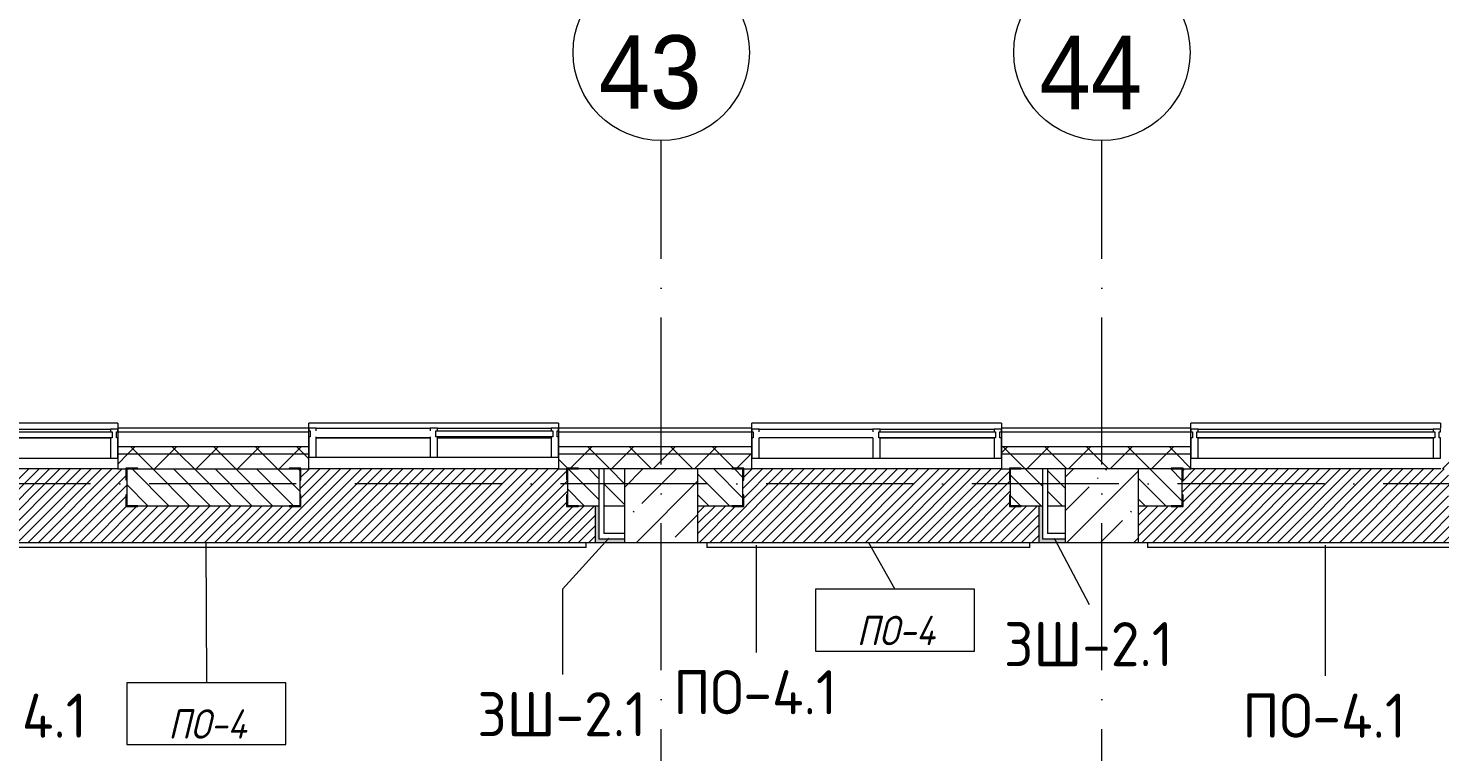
# Model space of a CAD drawing. Header units: millimetres. Extents: x -6467 to 105918, y -7090 to 92481.
# Drawn here: x 55291 to 64900, y 7556 to 12481 of the extents above; entities that cross this region are included whole.
import ezdxf

# ---------------------------------------------------------------- set-up
doc = ezdxf.new("R2010")
doc.units = ezdxf.units.MM
doc.linetypes.add('50_200_ШТРИХ_1Т_ш5_п1_п1_', pattern=[1400, 1000, -200, 0, -200])
for name, color, linetype, lineweight in [('A-FLOR', 7, 'Continuous', 9), ('A-FLOR-IDEN', 7, 'Continuous', 9), ('A-GLAZ', 7, 'Continuous', 5), ('A-GLAZ-CWMG', 7, 'Continuous', 9), ('A-GLAZ-CWMG-1', 7, 'Continuous', 20), ('A-WALL', 7, 'Continuous', 5), ('A-WALL-FNSH-1', 7, 'Continuous', 5), ('A-WALL-IDEN', 7, 'Continuous', 9), ('I-WALL', 7, 'Continuous', 5), ('S-COLS', 7, 'Continuous', 9), ('S-COLS-1', 7, 'Continuous', 5)]:
    doc.layers.add(name, color=color, linetype=linetype, lineweight=lineweight)
for name, color, linetype, lineweight, true_color in [('A-FLOR-PATT-1', 7, 'Continuous', 5, 0xd61c12), ('A-GENM-1', 7, 'Continuous', 9, 0xaaaaaa), ('A-GENM-2', 7, 'Continuous', 20, 0xaaaaaa), ('A-WALL-1', 7, 'Continuous', 5, 0x77b143), ('Оси-1', 7, 'Continuous', 20, 0xaaaaaa), ('Оси-2', 7, 'Continuous', 9, 0xaaaaaa), ('Оси-3', 7, '50_200_ШТРИХ_1Т_ш5_п1_п1_', 9, 0xaaaaaa)]:
    doc.layers.add(name, color=color, linetype=linetype, lineweight=lineweight, true_color=true_color)
doc.styles.add('Arial', font='arial.ttf', dxfattribs={"width": 0.9, "height": 500})
doc.styles.add('GOST Common', font='GOST_Common.ttf', dxfattribs={"height": 300})
doc.styles.add('GOST Common_I', font='GOST_Common Italic.ttf', dxfattribs={"width": 0.9, "height": 200})
pattern_1 = [(45, (0, 0), (-141.42136, 141.42136), []), (135, (0, 0), (-141.42136, -141.42136), [])]

# ---------------------------------------------------------------- blocks, each defined once
blk = doc.blocks.new('Прямоугольный импост - Импост структурный с накладкой - 180мм-22437099-АИ_План этажа Радиаторы_2')
at = {"layer": 'A-GLAZ-CWMG-1'}
for p, q in [((0, 17), (-50, 17)), ((-50, 17), (-50, 0)), ((-50, 0), (-40, 0)), ((-40, 0), (-40, -40)), ((-10, -40), (-10, 0)), ((-10, 0), (0, 0)), ((0, 0), (0, 17)), ((-40, -40), (-50, -40)), ((-50, -40), (-50, -180)), ((0, -40), (-10, -40)), ((0, -180), (0, -40)), ((-50, -180), (0, -180))]:
    blk.add_line(p, q, dxfattribs=at)
blk = doc.blocks.new('Прямоугольный импост - Импост структурный с накладкой - 180мм-22437089-АИ_План этажа Радиаторы_2')
at = {"layer": 'A-GLAZ-CWMG'}
for p, q in [((47650, 55111), (46050, 55111)), ((47650, 54931), (46050, 54931)), ((47650, 54914), (46050, 54914))]:
    blk.add_line(p, q, dxfattribs=at)
blk = doc.blocks.new('Прямоугольный импост - Импост структурный с накладкой - 180мм-22437111-АИ_План этажа Радиаторы_2')
at = {"layer": 'A-GLAZ-CWMG-1'}
for p, q in [((-50, 0), (-50, 17)), ((-50, 17), (0, 17)), ((0, 0), (-10, 0)), ((-10, 0), (-10, -40)), ((0, 17), (0, 0)), ((-50, -180), (-50, -40)), ((-10, -40), (0, -40)), ((0, -40), (0, -180)), ((0, -180), (-50, -180))]:
    blk.add_line(p, q, dxfattribs=at)
blk = doc.blocks.new('Прямоугольный импост - Импост структурный с накладкой - 180мм-V234-АИ_План этажа Радиаторы_2')
at = {"layer": 'A-GLAZ-CWMG'}
for p, q in [((30725, -1999), (29950, -1999)), ((30725, -2139), (29950, -2139)), ((30725, -2179), (29950, -2179)), ((30725, -2196), (29950, -2196))]:
    blk.add_line(p, q, dxfattribs=at)
blk = doc.blocks.new('Прямоугольный импост - Импост структурный с накладкой - 180мм-V231-АИ_План этажа Радиаторы_2')
at = {"layer": 'A-GLAZ-CWMG'}
for p, q in [((49825, 55111), (49050, 55111)), ((49825, 54931), (49050, 54931)), ((49825, 54914), (49050, 54914))]:
    blk.add_line(p, q, dxfattribs=at)
blk = doc.blocks.new('Прямоугольный импост - Импост структурный с накладкой - 180мм-22437098-АИ_План этажа Радиаторы_2')
at = {"layer": 'A-GLAZ-CWMG-1'}
for p, q in [((-50, 0), (-50, 17)), ((-50, 17), (0, 17)), ((-40, 0), (-50, 0)), ((-40, -40), (-40, 0)), ((0, 0), (-10, 0)), ((-10, 0), (-10, -40)), ((0, 17), (0, 0)), ((-50, -180), (-50, -40)), ((-50, -40), (-40, -40)), ((-10, -40), (0, -40)), ((0, -40), (0, -180)), ((0, -180), (-50, -180))]:
    blk.add_line(p, q, dxfattribs=at)
blk = doc.blocks.new('Прямоугольный импост - Импост структурный с накладкой - 180мм-V232-АИ_План этажа Радиаторы_2')
at = {"layer": 'A-GLAZ-CWMG'}
for p, q in [((6637, 55111), (5862, 55111)), ((6637, 54914), (5862, 54914))]:
    blk.add_line(p, q, dxfattribs=at)
blk = doc.blocks.new('Прямоугольный импост - Импост структурный с накладкой - 180мм-V237-АИ_План этажа Радиаторы_2')
at = {"layer": 'A-GLAZ-CWMG-1'}
for p, q in [((-25, 0), (-25, 17)), ((-25, 17), (25, 17)), ((-15, 0), (-25, 0)), ((-15, -40), (-15, 0)), ((25, 17), (25, 0)), ((-25, -180), (-25, -40)), ((-25, -40), (-15, -40)), ((25, -40), (25, -180)), ((25, -180), (-25, -180))]:
    blk.add_line(p, q, dxfattribs=at)
blk = doc.blocks.new('Прямоугольный импост - Импост структурный с накладкой - 180мм-22437157-АИ_План этажа Радиаторы_2')
at = {"layer": 'A-GLAZ-CWMG-1'}
for p, q in [((0, 17), (-50, 17)), ((-50, 17), (-50, 0)), ((-50, 0), (-40, 0)), ((-40, 0), (-40, -40)), ((-10, -40), (-10, 0)), ((-10, 0), (0, 0)), ((0, 0), (0, 17)), ((-40, -40), (-50, -40)), ((-50, -40), (-50, -180)), ((0, -40), (-10, -40)), ((0, -180), (0, -40)), ((-50, -180), (0, -180))]:
    blk.add_line(p, q, dxfattribs=at)
blk = doc.blocks.new('BSC_Колонна _Прямоугольная - 500х500-V265-АИ_План этажа Радиаторы_2')
at = {"layer": 'S-COLS-1'}
h = blk.add_hatch(dxfattribs=at)
h.set_pattern_fill('FP_161', color=256, style=0, pattern_type=2)
h.set_pattern_definition([(45, (-62600, -9231.04), (-228.0985, 228.0985), []), (45, (-62371.9, -9231.04), (-228.0985, 228.0985), [403.225, -80.645, 6.706, -73.939])])
h.paths.add_polyline_path([(-250, -250), (250, -250), (250, 250), (-250, 250)])
for p, q in [((250, 250), (-250, 250)), ((-250, 250), (-250, -250)), ((250, -250), (250, 250)), ((-250, -250), (250, -250))]:
    blk.add_line(p, q, dxfattribs=at)
blk = doc.blocks.new('BSC_Колонна _Прямоугольная - 500х500-V283-АИ_План этажа Радиаторы_2')
at = {"layer": 'S-COLS-1'}
h = blk.add_hatch(dxfattribs=at)
h.set_pattern_fill('FP_179', color=256, style=0, pattern_type=2)
h.set_pattern_definition([(45, (-59600, -9231.04), (-228.0985, 228.0985), []), (45, (-59371.9, -9231.04), (-228.0985, 228.0985), [403.225, -80.645, 6.706, -73.939])])
h.paths.add_polyline_path([(-250, -250), (250, -250), (250, 250), (-250, 250)])
for p, q in [((250, 250), (-250, 250)), ((-250, 250), (-250, -250)), ((250, -250), (250, 250)), ((-250, -250), (250, -250))]:
    blk.add_line(p, q, dxfattribs=at)
blk = doc.blocks.new('Фахверк _газобетон торцы_363 - Фахверк _газобетон торцы_-25575164-АИ_План этажа Радиаторы_2')
at = {"layer": 'A-GENM-2'}
for p, q in [((89406, 11134.7), (89325, 11134.7)), ((89325, 11134.7), (89325, 11128.7)), ((89325, 11128.7), (89400, 11128.7)), ((89400, 11128.7), (89400, 11053.7)), ((89400, 11053.7), (89406, 11053.7)), ((89406, 11053.7), (89406, 11134.7)), ((89400, 10878.7), (89325, 10878.7)), ((89325, 10878.7), (89325, 10872.7)), ((89325, 10872.7), (89406, 10872.7)), ((89400, 10953.7), (89400, 10878.7)), ((89406, 10953.7), (89400, 10953.7)), ((89406, 10872.7), (89406, 10953.7))]:
    blk.add_line(p, q, dxfattribs=at)
blk = doc.blocks.new('Фахверк _газобетон торцы_379 - Фахверк _газобетон торцы_-25578900-АИ_План этажа Радиаторы_2')
at = {"layer": 'A-GENM-2'}
for p, q in [((89406, 11134.7), (89325, 11134.7)), ((89325, 11134.7), (89325, 11128.7)), ((89325, 11128.7), (89400, 11128.7)), ((89400, 11128.7), (89400, 11053.7)), ((89400, 11053.7), (89406, 11053.7)), ((89406, 11053.7), (89406, 11134.7)), ((89400, 10878.7), (89325, 10878.7)), ((89325, 10878.7), (89325, 10872.7)), ((89325, 10872.7), (89406, 10872.7)), ((89400, 10953.7), (89400, 10878.7)), ((89406, 10953.7), (89400, 10953.7)), ((89406, 10872.7), (89406, 10953.7))]:
    blk.add_line(p, q, dxfattribs=at)
blk = doc.blocks.new('Фахверк _газобетон торцы_381 - Фахверк _газобетон торцы_-25578920-АИ_План этажа Радиаторы_2')
at = {"layer": 'A-GENM-2'}
for p, q in [((89406, 11134.7), (89325, 11134.7)), ((89325, 11134.7), (89325, 11128.7)), ((89325, 11128.7), (89400, 11128.7)), ((89400, 11128.7), (89400, 11053.7)), ((89400, 11053.7), (89406, 11053.7)), ((89406, 11053.7), (89406, 11134.7)), ((89400, 10878.7), (89325, 10878.7)), ((89325, 10878.7), (89325, 10872.7)), ((89325, 10872.7), (89406, 10872.7)), ((89400, 10953.7), (89400, 10878.7)), ((89406, 10953.7), (89400, 10953.7)), ((89406, 10872.7), (89406, 10953.7))]:
    blk.add_line(p, q, dxfattribs=at)
blk = doc.blocks.new('Фахверк _газобетон торцы_382 - Фахверк _газобетон торцы_-25578946-АИ_План этажа Радиаторы_2')
at = {"layer": 'A-GENM-2'}
for p, q in [((89406, 11134.7), (89325, 11134.7)), ((89325, 11134.7), (89325, 11128.7)), ((89325, 11128.7), (89400, 11128.7)), ((89400, 11128.7), (89400, 11053.7)), ((89400, 11053.7), (89406, 11053.7)), ((89406, 11053.7), (89406, 11134.7)), ((89400, 10878.7), (89325, 10878.7)), ((89325, 10878.7), (89325, 10872.7)), ((89325, 10872.7), (89406, 10872.7)), ((89400, 10953.7), (89400, 10878.7)), ((89406, 10953.7), (89400, 10953.7)), ((89406, 10872.7), (89406, 10953.7))]:
    blk.add_line(p, q, dxfattribs=at)
blk = doc.blocks.new('Фахверк _газобетон торцы_384 - Фахверк _газобетон торцы_-25578966-АИ_План этажа Радиаторы_2')
at = {"layer": 'A-GENM-2'}
for p, q in [((89406, 11134.7), (89325, 11134.7)), ((89325, 11134.7), (89325, 11128.7)), ((89325, 11128.7), (89400, 11128.7)), ((89400, 11128.7), (89400, 11053.7)), ((89400, 11053.7), (89406, 11053.7)), ((89406, 11053.7), (89406, 11134.7)), ((89400, 10878.7), (89325, 10878.7)), ((89325, 10878.7), (89325, 10872.7)), ((89325, 10872.7), (89406, 10872.7)), ((89400, 10953.7), (89400, 10878.7)), ((89406, 10953.7), (89400, 10953.7)), ((89406, 10872.7), (89406, 10953.7))]:
    blk.add_line(p, q, dxfattribs=at)
blk = doc.blocks.new('Фахверк _газобетон торцы_366 - Фахверк _газобетон торцы_-25579032-АИ_План этажа Радиаторы_2')
at = {"layer": 'A-GENM-2'}
for p, q in [((89406, 11134.7), (89325, 11134.7)), ((89325, 11134.7), (89325, 11128.7)), ((89325, 11128.7), (89400, 11128.7)), ((89400, 11128.7), (89400, 11053.7)), ((89400, 11053.7), (89406, 11053.7)), ((89406, 11053.7), (89406, 11134.7)), ((89400, 10878.7), (89325, 10878.7)), ((89325, 10878.7), (89325, 10872.7)), ((89325, 10872.7), (89406, 10872.7)), ((89400, 10953.7), (89400, 10878.7)), ((89406, 10953.7), (89400, 10953.7)), ((89406, 10872.7), (89406, 10953.7))]:
    blk.add_line(p, q, dxfattribs=at)
blk = doc.blocks.new('Отлив_СКБ - Отлив витража-V406-АИ_План этажа Радиаторы_2')
at = {"layer": 'A-GLAZ'}
for p, q in [((0, 66), (0, 100)), ((1700, 100), (0, 100)), ((1700, 100), (1700, 66)), ((50, 2), (1650, 2)), ((1650, 0), (50, 0))]:
    blk.add_line(p, q, dxfattribs=at)
blk = doc.blocks.new('Отлив_СКБ - Отлив витража-V405-АИ_План этажа Радиаторы_2')
at = {"layer": 'A-GLAZ'}
for p, q in [((0, 66), (0, 100)), ((1700, 100), (0, 100)), ((1700, 100), (1700, 66)), ((875, 2), (1650, 2)), ((825, 0), (50, 0)), ((1650, 0), (875, 0))]:
    blk.add_line(p, q, dxfattribs=at)
blk = doc.blocks.new('Отлив_СКБ - Отлив витража-V407-АИ_План этажа Радиаторы_2')
at = {"layer": 'A-GLAZ'}
for p, q in [((0, 66), (0, 100)), ((1700, 100), (0, 100)), ((1700, 100), (1700, 66)), ((50, 2), (825, 2)), ((875, 2), (1650, 2)), ((825, 0), (50, 0)), ((1650, 0), (875, 0))]:
    blk.add_line(p, q, dxfattribs=at)
blk = doc.blocks.new('Ось сетки - Круг_Ø6_00__ISO-2_5_0_9K_-17386508-АИ_План этажа Радиаторы_2')
at = {"layer": 'Оси-1'}
blk.add_circle((0, 0), 3, dxfattribs=at)
blk = doc.blocks.new('AAR_СКБ_Марка_Перекрытия_1 мм - Марка пола-27961726-АИ_План этажа Радиаторы_2')
at = {"layer": 'A-FLOR-IDEN'}
for p, q in [((2.723, 2.101), (-2.69, 2.101)), ((-2.69, 2.101), (-2.69, 0)), ((2.723, 0), (2.723, 2.101)), ((-2.69, 0), (2.723, 0))]:
    blk.add_line(p, q, dxfattribs=at)

msp = doc.modelspace()

# ---------------------------------------------------------------- hatches: boundary and pattern name
at = {"layer": 'A-FLOR-PATT-1'}
h = msp.add_hatch(dxfattribs=at)
h.set_pattern_fill('FP_292', color=256, style=0, pattern_type=2)
h.set_pattern_definition([(45, (56600, 9231.04), (-35.3553, 35.3553), [])])
h.paths.add_polyline_path([(57066.4, 8981), (59150, 8981), (59150, 9231), (59036.4, 9231), (59036.4, 9225), (58955.4, 9225), (58955.4, 9306), (58961.4, 9306), (58961.4, 9406), (58955.4, 9406), (58955.4, 9481), (57147.4, 9480.2), (57147.4, 9406), (57141.4, 9406), (57141.4, 9306), (57147.4, 9306), (57147.4, 9225), (57066.4, 9225), (57066.4, 9231), (56036.4, 9231), (56036.4, 9225), (55955.4, 9225), (55955.4, 9306), (55961.4, 9306), (55961.4, 9406), (55955.4, 9406), (55955.4, 9481), (54152, 9481), (54152, 9406), (54146, 9406), (54146, 9481), (54141.4, 9481), (54141.4, 9231), (54146, 9231.7), (54146, 9306), (54152, 9306), (54152, 9225), (54071, 9225), (54071, 9231), (53850, 9231), (53850, 8981), (56036.4, 8981)])
h = msp.add_hatch(dxfattribs=at)
h.set_pattern_fill('FP_293', color=256, style=0, pattern_type=2)
h.set_pattern_definition([(45, (61100, 9231.04), (-35.3553, 35.3553), [])])
h.paths.add_polyline_path([(62170, 8981), (62170, 9231), (62051.4, 9231), (62051.4, 9225), (61970.4, 9225), (61970.4, 9306), (61976.4, 9306), (61976.4, 9406), (61970.4, 9406), (61970.4, 9481), (60162.4, 9481), (60162.4, 9406), (60156.4, 9406), (60156.4, 9306), (60162.4, 9306), (60162.4, 9225), (60081.4, 9225), (60081.4, 9231), (59850, 9231), (59850, 8981), (62152.1, 8981)])
h = msp.add_hatch(dxfattribs=at)
h.set_pattern_fill('FP_294', color=256, style=0, pattern_type=2)
h.set_pattern_definition([(45, (65600, 9231.04), (-35.3553, 35.3553), [])])
h.paths.add_polyline_path([(67607.4, 8981), (68110, 8981), (68110, 9231), (68036.4, 9231), (68036.4, 9225), (67955.4, 9225), (67955.4, 9306), (67961.4, 9306), (67961.4, 9231), (67966.4, 9231), (67966.4, 9481), (67961.4, 9481), (67961.4, 9406), (67955.4, 9406), (67955.4, 9481), (66147.4, 9480.2), (66146.4, 9225), (66066.4, 9225), (66066.4, 9231), (65041.4, 9231), (65041.4, 9225), (64960.4, 9225), (64960.4, 9306), (64966.4, 9306), (64966.4, 9406), (64960.4, 9406), (64960.4, 9481), (63152.4, 9481), (63152.4, 9406), (63146.4, 9406), (63146.4, 9306), (63152.4, 9306), (63152.4, 9225), (63071.4, 9225), (63071.4, 9231), (62850, 9231), (62850, 8981), (65946.4, 8981)])
at = {"layer": 'A-WALL'}
h = msp.add_hatch(dxfattribs=at)
h.set_pattern_fill('FP_125', color=256, style=0, pattern_type=2)
h.set_pattern_definition(pattern_1)
h.paths.add_polyline_path([(74251.4, 9581), (74400, 9581), (74400, 9631), (67906, 9631), (67906, 9581), (72590.4, 9581)])
h.paths.add_polyline_path([(66206, 9581), (66206, 9631), (64906, 9631), (64906, 9581), (65946.4, 9581)])
h.paths.add_polyline_path([(58901, 9581), (60216, 9581), (60216, 9631), (58901, 9631)])
h.paths.add_polyline_path([(63206, 9581), (63206, 9631), (61916, 9631), (61916, 9581), (62624.4, 9581)])
h.paths.add_polyline_path([(55980.4, 9581), (57201, 9581), (57201, 9631), (55901, 9631), (55901, 9581)])
h.paths.add_polyline_path([(54201, 9581), (54201, 9631), (52906, 9631), (52906, 9581)])
h.paths.add_polyline_path([(51206, 9581), (51206, 9631), (49906, 9631), (49906, 9581), (50997.4, 9581)])
h.paths.add_polyline_path([(48206, 9581), (48206, 9631), (46906, 9631), (46906, 9581), (47675.4, 9581)])
h.paths.add_polyline_path([(45206, 9581), (45206, 9631), (43906, 9631), (43906, 9581), (44353.4, 9581)])
h.paths.add_polyline_path([(37709.4, 9581), (39206, 9581), (39206, 9631), (37600, 9631), (37600, 9581)])
h.paths.add_polyline_path([(40906, 9581), (42206, 9581), (42206, 9631), (40906, 9631)])
h.paths.add_polyline_path([(35900, 9581), (35900, 9631), (34600, 9631), (34600, 9581)])
h.paths.add_polyline_path([(26082.4, 9581), (26900, 9581), (26900, 9631), (23700, 9631), (23700, 9581), (24421.4, 9581)])
h = msp.add_hatch(dxfattribs=at)
h.set_pattern_fill('FP_125', color=256, style=0, pattern_type=2)
h.set_pattern_definition(pattern_1)
h.paths.add_polyline_path([(71900, 9481), (74500, 9481), (74500, 9581), (67906, 9581), (67906, 9481), (71850, 9481)])
h.paths.add_polyline_path([(66206, 9481), (66206, 9581), (64906, 9581), (64906, 9481), (65946.4, 9481)])
h.paths.add_polyline_path([(62624.4, 9481), (63206, 9481), (63206, 9581), (61916, 9581), (61916, 9481), (62350, 9481)])
h.paths.add_polyline_path([(59850, 9481), (60216, 9481), (60216, 9581), (58901, 9581), (58901, 9481), (59350, 9481)])
h.paths.add_polyline_path([(55901, 9481), (57201, 9481), (57201, 9581), (55901, 9581), (55901, 9543)])
h.paths.add_polyline_path([(53850, 9481), (54201, 9481), (54201, 9581), (52906, 9581), (52906, 9481), (53488.9, 9481)])
h.paths.add_polyline_path([(50997.4, 9481), (51206, 9481), (51206, 9581), (49906, 9581), (49906, 9481), (50850, 9481)])
h.paths.add_polyline_path([(46906, 9481), (48206, 9481), (48206, 9581), (46906, 9581), (46906, 9543)])
h.paths.add_polyline_path([(45206, 9481), (45206, 9581), (43906, 9581), (43906, 9481), (44353.4, 9481)])
h.paths.add_polyline_path([(41850, 9481), (42206, 9481), (42206, 9581), (40906, 9581), (40906, 9481), (41350, 9481)])
h.paths.add_polyline_path([(37600, 9481), (39206, 9481), (39206, 9581), (37600, 9581), (37600, 9543)])
h.paths.add_polyline_path([(35217.9, 9481), (35900, 9481), (35900, 9581), (34600, 9581), (34600, 9481), (34800, 9481)])
h.paths.add_polyline_path([(26900, 9481), (26900, 9581), (23650, 9581), (23650, 9481), (26300, 9481)])
at = {"layer": 'A-WALL-1'}
for points in [[(59175, 9006), (59175, 9231), (59150, 9231), (59150, 9006)], [(62170, 9006), (62195, 9006), (62195, 9231), (62170, 9231), (62170, 9041)], [(59350, 8981), (59350, 9006), (59150, 9006), (59150, 8981), (59302.4, 8981)], [(62350, 8981), (62350, 9006), (62170, 9006), (62170, 8981), (62209.1, 8981)]]:
    msp.add_hatch(color=256, dxfattribs=at).paths.add_polyline_path(points)
at = {"layer": 'I-WALL'}
h = msp.add_hatch(dxfattribs=at)
h.set_pattern_fill('FP_2', color=256, style=0, pattern_type=2)
h.set_pattern_definition([(135, (0, 0), (-70.71068, -70.71068), [])])
h.paths.add_polyline_path([(71350, 9231), (71350, 9481), (68850, 9481), (68850, 9231), (69268.4, 9231)])
h.paths.add_polyline_path([(64966.4, 9231), (66146.4, 9231), (66146.4, 9481), (64966.4, 9481)])
h.paths.add_polyline_path([(67966.4, 9231), (68135, 9231), (68135, 9481), (67966.4, 9481)])
h.paths.add_polyline_path([(68170, 9231), (68350, 9231), (68350, 9481), (68170, 9481)])
h.paths.add_polyline_path([(60156.4, 9231), (60156.4, 9481), (59850, 9481), (59850, 9231)])
h.paths.add_polyline_path([(61976.4, 9231), (62195, 9231), (62195, 9481), (61976.4, 9481)])
h.paths.add_polyline_path([(62350, 9231), (62350, 9481), (62230, 9481), (62230, 9231)])
h.paths.add_polyline_path([(62850, 9231), (63146.4, 9231), (63146.4, 9481), (62850, 9481), (62850, 9400.2)])
h.paths.add_polyline_path([(59350, 9231), (59350, 9481), (59210, 9481), (59210, 9231), (59302.4, 9231)])
h.paths.add_polyline_path([(59175, 9231), (59175, 9481), (58961.4, 9481), (58961.4, 9231), (59150, 9231)])
h.paths.add_polyline_path([(55980.4, 9231), (57141.4, 9231), (57141.4, 9481), (55961.4, 9481), (55961.4, 9231)])
h.paths.add_polyline_path([(54141.4, 9231), (54141.4, 9481), (53850, 9481), (53850, 9231)])
h.paths.add_polyline_path([(50850, 9231), (51146.4, 9231), (51146.4, 9481), (50850, 9481), (50850, 9399.4)])
h.paths.add_polyline_path([(53190, 9231), (53350, 9231), (53350, 9481), (53190, 9481)])
h.paths.add_polyline_path([(50350, 9231), (50350, 9481), (50238.4, 9481), (50238.4, 9231)])
h.paths.add_polyline_path([(50203.4, 9231), (50203.4, 9481), (49966.4, 9481), (49966.4, 9231), (50178.4, 9231)])
h.paths.add_polyline_path([(53155, 9231), (53155, 9481), (52966.4, 9481), (52966.4, 9231), (53130, 9231)])
h.paths.add_polyline_path([(48146.4, 9231), (48146.4, 9481), (46966.4, 9481), (46966.4, 9231), (47675.4, 9231)])
h.paths.add_polyline_path([(44353.4, 9231), (45146.4, 9231), (45146.4, 9481), (44230, 9481), (44230, 9231)])
h.paths.add_polyline_path([(44195, 9231), (44195, 9481), (43965.8, 9481), (43965.8, 9231), (44170, 9231)])
h.paths.add_polyline_path([(41861.9, 9231), (42145.8, 9231), (42145.8, 9481), (41850, 9481), (41850, 9231)])
h.paths.add_polyline_path([(41031.4, 9231), (41175, 9231), (41175, 9481), (40966.4, 9481), (40966.4, 9231)])
h.paths.add_polyline_path([(39146.4, 9231), (39146.4, 9481), (38850, 9481), (38850, 9231), (38955.2, 9231)])
h.paths.add_polyline_path([(41210, 9231), (41350, 9231), (41350, 9481), (41210, 9481)])
h.paths.add_polyline_path([(37680, 9231), (37800, 9231), (37800, 9481), (37680, 9481)])
h.paths.add_polyline_path([(35300, 9231), (35840, 9231), (35840, 9481), (35300, 9481), (35300, 9363.8)])
h.paths.add_polyline_path([(38300, 9231), (38350, 9231), (38350, 9481), (38300, 9481)])
h.paths.add_polyline_path([(34800, 9231), (34800, 9481), (34688.4, 9481), (34688.4, 9231)])
h.paths.add_polyline_path([(26300, 9231), (26840, 9231), (26840, 9481), (26300, 9481)])

# ---------------------------------------------------------------- linework, layer by layer
at = {"layer": 'A-FLOR'}
for p, q in [((55901, 9481), (54201, 9481)), ((58901, 9481), (57201, 9481)), ((61916, 9481), (60216, 9481)), ((64906, 9481), (63206, 9481)), ((53850, 8981), (59150, 8981)), ((59850, 8981), (62170, 8981)), ((62850, 8981), (68110, 8981))]:
    msp.add_line(p, q, dxfattribs=at)
at = {"layer": 'A-FLOR-IDEN'}
for p, q in [((56500, 8981), (56503.4, 8025.5)), ((61010, 8981), (61190.5, 8661.9))]:
    msp.add_line(p, q, dxfattribs=at)
at = {"layer": 'A-WALL'}
for p, q in [((57201, 9731), (55901, 9731)), ((60216, 9731), (58901, 9731)), ((63206, 9731), (61916, 9731)), ((57201, 9631), (55901, 9631)), ((60216, 9631), (58901, 9631)), ((63206, 9631), (61916, 9631)), ((57201, 9581), (55901, 9581)), ((60216, 9581), (58901, 9581)), ((63206, 9581), (61916, 9581)), ((55961.4, 9481), (55961.4, 9231)), ((57141.4, 9231), (57141.4, 9481)), ((59350, 9481), (58961.4, 9481)), ((58961.4, 9481), (58961.4, 9231)), ((59175, 9481), (59175, 9006)), ((59210, 9481), (59210, 9041)), ((60156.4, 9481), (59850, 9481)), ((60156.4, 9231), (60156.4, 9481)), ((62350, 9481), (61976.4, 9481)), ((61976.4, 9481), (61976.4, 9231)), ((62195, 9481), (62195, 9006)), ((62230, 9481), (62230, 9041)), ((63146.4, 9481), (62850, 9481)), ((63146.4, 9231), (63146.4, 9481)), ((55961.4, 9231), (57141.4, 9231)), ((58961.4, 9231), (59175, 9231)), ((59210, 9231), (59350, 9231)), ((59850, 9231), (60156.4, 9231)), ((61976.4, 9231), (62195, 9231)), ((62230, 9231), (62350, 9231)), ((62850, 9231), (63146.4, 9231)), ((59350, 9041), (59210, 9041)), ((62350, 9041), (62230, 9041)), ((59090, 8946), (53910, 8946)), ((59090, 8946), (59090, 8981)), ((59175, 9006), (59350, 9006)), ((59910, 8981), (59910, 8946)), ((62110, 8946), (59910, 8946)), ((62110, 8946), (62110, 8981)), ((62195, 9006), (62350, 9006)), ((62910, 8981), (62910, 8946)), ((68050, 8946), (62910, 8946))]:
    msp.add_line(p, q, dxfattribs=at)
at = {"layer": 'A-WALL-FNSH-1'}
for p, q in [((57201, 9758), (55901, 9758)), ((55901, 9758), (55901, 9481)), ((57201, 9481), (57201, 9758)), ((60216, 9758), (58901, 9758)), ((58901, 9758), (58901, 9481)), ((60216, 9481), (60216, 9758)), ((63206, 9758), (61916, 9758)), ((61916, 9758), (61916, 9481)), ((63206, 9481), (63206, 9758)), ((55901, 9481), (57201, 9481)), ((58901, 9481), (58961.4, 9481)), ((60156.4, 9481), (60216, 9481)), ((61916, 9481), (61976.4, 9481)), ((63146.4, 9481), (63206, 9481)), ((59150, 9231), (59150, 8981)), ((62170, 9231), (62170, 8981)), ((59150, 8981), (59350, 8981)), ((62170, 8981), (62350, 8981))]:
    msp.add_line(p, q, dxfattribs=at)
at = {"layer": 'A-WALL-IDEN'}
for p, q in [((59243.4, 9009.7), (58928.9, 8661.9)), ((60246.4, 8963.5), (60246.4, 8231.7)), ((62275.2, 9009.7), (62514.2, 8559.4)), ((64119.7, 8963.5), (64119.7, 8072.4)), ((58928.9, 8661.9), (58928.9, 8082.4))]:
    msp.add_line(p, q, dxfattribs=at)
at = {"layer": 'Оси-3'}
for p, q in [((59600, -5889.7), (59600, 11717)), ((62600, -5889.7), (62600, 11717)), ((104718, 9381), (-5267.3, 9381))]:
    msp.add_line(p, q, dxfattribs=at)

# ---------------------------------------------------------------- block references
at = {"layer": 'A-FLOR-IDEN', "xscale": 199.9999999999999, "yscale": 199.9999999999999, "zscale": 199.9999999999999}
for p in [(61187.1, 8241.7), (56500, 7605.3)]:
    msp.add_blockref('AAR_СКБ_Марка_Перекрытия_1 мм - Марка пола-27961726-АИ_План этажа Радиаторы_2', p, dxfattribs=at)
at = {"layer": 'A-GENM-1', "rotation": 180}
for name, p in [('Фахверк _газобетон торцы_366 - Фахверк _газобетон торцы_-25579032-АИ_План этажа Радиаторы_2', (145361.4, 20359.8)), ('Фахверк _газобетон торцы_381 - Фахверк _газобетон торцы_-25578920-АИ_План этажа Радиаторы_2', (148361.4, 20359.8)), ('Фахверк _газобетон торцы_384 - Фахверк _газобетон торцы_-25578966-АИ_План этажа Радиаторы_2', (151376.4, 20359.8))]:
    msp.add_blockref(name, p, dxfattribs=at)
at = {"layer": 'A-GENM-1'}
for name, p in [('Фахверк _газобетон торцы_379 - Фахверк _газобетон торцы_-25578900-АИ_План этажа Радиаторы_2', (-32258.6, -1647.7)), ('Фахверк _газобетон торцы_382 - Фахверк _газобетон торцы_-25578946-АИ_План этажа Радиаторы_2', (-29243.6, -1647.7)), ('Фахверк _газобетон торцы_363 - Фахверк _газобетон торцы_-25575164-АИ_План этажа Радиаторы_2', (-26253.6, -1647.7))]:
    msp.add_blockref(name, p, dxfattribs=at)
at = {"layer": 'A-GLAZ'}
for name, p in [('Отлив_СКБ - Отлив витража-V406-АИ_План этажа Радиаторы_2', (54201, 9692)), ('Отлив_СКБ - Отлив витража-V407-АИ_План этажа Радиаторы_2', (57201, 9692)), ('Отлив_СКБ - Отлив витража-V405-АИ_План этажа Радиаторы_2', (60216, 9692)), ('Отлив_СКБ - Отлив витража-V406-АИ_План этажа Радиаторы_2', (63206, 9692))]:
    msp.add_blockref(name, p, dxfattribs=at)
at = {"layer": 'A-GLAZ-CWMG', "rotation": 180}
for name, p in [('Прямоугольный импост - Импост структурный с накладкой - 180мм-22437089-АИ_План этажа Радиаторы_2', (101901, 64665.1)), ('Прямоугольный импост - Импост структурный с накладкой - 180мм-V232-АИ_План этажа Радиаторы_2', (63888, 64672.1)), ('Прямоугольный импост - Импост структурный с накладкой - 180мм-V234-АИ_План этажа Радиаторы_2', (88801, 7562.1)), ('Прямоугольный импост - Импост структурный с накладкой - 180мм-V232-АИ_План этажа Радиаторы_2', (66903, 64665.1)), ('Прямоугольный импост - Импост структурный с накладкой - 180мм-V231-АИ_План этажа Радиаторы_2', (110916, 64665.1)), ('Прямоугольный импост - Импост структурный с накладкой - 180мм-22437089-АИ_План этажа Радиаторы_2', (110906, 64665.1))]:
    msp.add_blockref(name, p, dxfattribs=at)
at = {"layer": 'A-GLAZ-CWMG'}
for name, p in [('Прямоугольный импост - Импост структурный с накладкой - 180мм-22437099-АИ_План этажа Радиаторы_2', (55901, 9734)), ('Прямоугольный импост - Импост структурный с накладкой - 180мм-22437157-АИ_План этажа Радиаторы_2', (58901, 9741)), ('Прямоугольный импост - Импост структурный с накладкой - 180мм-22437157-АИ_План этажа Радиаторы_2', (61916, 9734)), ('Прямоугольный импост - Импост структурный с накладкой - 180мм-22437099-АИ_План этажа Радиаторы_2', (64906, 9734))]:
    msp.add_blockref(name, p, dxfattribs=at)
at = {"layer": 'A-GLAZ-CWMG', "extrusion": (0, 0, -1)}
for name, p in [('Прямоугольный импост - Импост структурный с накладкой - 180мм-22437111-АИ_План этажа Радиаторы_2', (-57201, 9741)), ('Прямоугольный импост - Импост структурный с накладкой - 180мм-V237-АИ_План этажа Радиаторы_2', (-58051, 9741)), ('Прямоугольный импост - Импост структурный с накладкой - 180мм-22437111-АИ_План этажа Радиаторы_2', (-60216, 9734)), ('Прямоугольный импост - Импост структурный с накладкой - 180мм-V237-АИ_План этажа Радиаторы_2', (-61066, 9734)), ('Прямоугольный импост - Импост структурный с накладкой - 180мм-22437098-АИ_План этажа Радиаторы_2', (-63206, 9734))]:
    msp.add_blockref(name, p, dxfattribs=at)
at = {"layer": 'S-COLS'}
for name, p in [('BSC_Колонна _Прямоугольная - 500х500-V283-АИ_План этажа Радиаторы_2', (59600, 9231)), ('BSC_Колонна _Прямоугольная - 500х500-V265-АИ_План этажа Радиаторы_2', (62600, 9231))]:
    msp.add_blockref(name, p, dxfattribs=at)
at = {"layer": 'Оси-1', "xscale": 199.9999999999999, "yscale": 199.9999999999999, "zscale": 199.9999999999999}
for p in [(59600, 12317), (62600, 12317)]:
    msp.add_blockref('Ось сетки - Круг_Ø6_00__ISO-2_5_0_9K_-17386508-АИ_План этажа Радиаторы_2', p, dxfattribs=at)

# ---------------------------------------------------------------- texts
at = {"layer": 'A-FLOR-IDEN', "char_height": 200, "width": 572.4, "attachment_point": 5, "line_spacing_factor": 1.022766, "style": 'GOST Common_I'}
for insert in [(61197.3, 8381.5), (56510.2, 7745.1)]:
    msp.add_mtext('\\pt180,360,540,720,900,1080,1260,1440,1620,1800,1980,2160,2340,2520,2700,2880,3060,3240,3420,3600,3780,3960,4140,4320,4500,4680,4860,5040,5220,5400,5580,5760;ПО-4', dxfattribs=dict(at, insert=insert))
at = {"layer": 'A-WALL-IDEN', "char_height": 300, "attachment_point": 2, "line_spacing_factor": 1.022766, "style": 'GOST Common'}
for s, insert, width in [('\\pt80.001,159.999,240,320.001,399.999,480,560.001,639.999,720,800.001,879.999,960,1040.001,1119.999,1200,1280.001,1359.999,1440,1520.001,1599.999,1680,1760.001,1839.999,1920,2000.001,2079.999,2160,2240.001,2319.999,2400,2480.001,2559.999;ЗШ-2.1', (62508.2, 8438.9), 1190), ('\\pt80.001,159.999,240,320.001,399.999,480,560.001,639.999,720,800.001,879.999,960,1040.001,1119.999,1200,1280.001,1359.999,1440,1520.001,1599.999,1680,1760.001,1839.999,1920,2000.001,2079.999,2160,2240.001,2319.999,2400,2480.001,2559.999;ПО-4.1', (60239.4, 8111.3), 1178), ('\\pt80.001,159.999,240,320.001,399.999,480,560.001,639.999,720,800.001,879.999,960,1040.001,1119.999,1200,1280.001,1359.999,1440,1520.001,1599.999,1680,1760.001,1839.999,1920,2000.001,2079.999,2160,2240.001,2319.999,2400,2480.001,2559.999;ПО-4.1', (55132.7, 7951.9), 1178), ('\\pt80.001,159.999,240,320.001,399.999,480,560.001,639.999,720,800.001,879.999,960,1040.001,1119.999,1200,1280.001,1359.999,1440,1520.001,1599.999,1680,1760.001,1839.999,1920,2000.001,2079.999,2160,2240.001,2319.999,2400,2480.001,2559.999;ЗШ-2.1', (58922.9, 7961.9), 1190), ('\\pt80.001,159.999,240,320.001,399.999,480,560.001,639.999,720,800.001,879.999,960,1040.001,1119.999,1200,1280.001,1359.999,1440,1520.001,1599.999,1680,1760.001,1839.999,1920,2000.001,2079.999,2160,2240.001,2319.999,2400,2480.001,2559.999;ПО-4.1', (64112.7, 7951.9), 1178)]:
    msp.add_mtext(s, dxfattribs=dict(at, insert=insert, width=width))
at = {"layer": 'Оси-2', "char_height": 500, "width": 702, "attachment_point": 5, "line_spacing_factor": 0.936439, "style": 'Arial'}
for s, insert in [('\\pt2286,4572,6858,9144,11430,13716,16002,18288,20574,22860,25146,27432,29718,32004,34290,36576,38862,41148,43434,45720,48006,50292,52578,54864,57150,59436,61722,64008,66294,68580,70866,73152;43', (59524, 12179.5)), ('\\pt2286,4572,6858,9144,11430,13716,16002,18288,20574,22860,25146,27432,29718,32004,34290,36576,38862,41148,43434,45720,48006,50292,52578,54864,57150,59436,61722,64008,66294,68580,70866,73152;44', (62524, 12179.5))]:
    msp.add_mtext(s, dxfattribs=dict(at, insert=insert))

doc.saveas('drawing.dxf')
